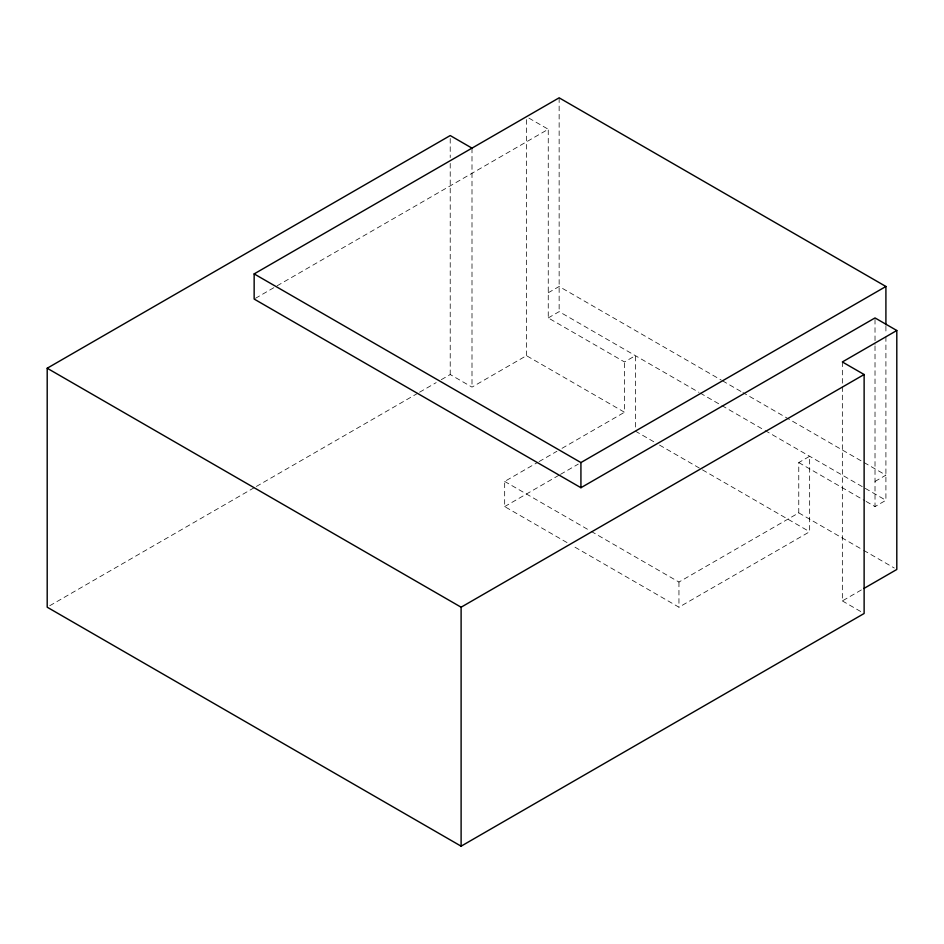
<?xml version="1.0" encoding="UTF-8"?>
<svg xmlns="http://www.w3.org/2000/svg" width="944" height="944" viewBox="0 0 944 944"><rect width="100%" height="100%" fill="white"/><g stroke="black" fill="none" stroke-linecap="round" stroke-linejoin="round"><path stroke-width="0.71" stroke-dasharray="4.72 3.54" d="M255.423 298.328L275.801 286.563M277.076 285.831L548.252 129.269L548.252 317.927L624.491 361.953L635.383 355.664L635.383 428.222M548.252 292.77L559.143 286.492L721.251 380.078M49.749 605.729L255.081 487.187M256.355 486.455L418.334 392.94M419.608 392.197L436.187 382.627M441.285 379.677L450.217 374.532L472 387.111L526.457 355.664L624.491 412.257L624.491 361.953M548.252 317.927L559.143 311.638L698.985 392.385M567.014 542.576L504.674 506.586L504.674 481.44L537.82 462.3M539.095 461.569L556.936 451.267M562.034 448.317L624.491 412.257M504.674 506.586L559.249 475.08M560.512 474.348L578.283 464.094M591.18 531.378L678.948 582.047L798.766 512.875L798.766 462.572L809.657 456.282L809.657 531.743L678.948 607.204L572.099 545.514M875.017 481.428L885.909 475.151L742.952 392.61M866.12 501.453L875.017 506.586L885.909 500.296L885.909 335.12M842.343 386.875L842.343 600.915L862.604 589.221M528.888 118.094L548.252 129.269M722.526 380.821L741.665 391.866M700.259 393.117L720.614 404.87M721.889 405.601L763.861 429.839M765.136 430.57L885.909 500.296M798.766 462.572L864.846 500.721M798.766 512.875L862.427 549.632M863.701 550.364L894.251 568.005M635.383 431.125L654.463 442.146M659.549 445.084L809.657 531.743M842.343 600.915L861.707 612.101M504.674 481.44L589.906 530.646M885.909 326.282L885.909 333.645M875.017 319.402L875.017 344.442M875.017 345.917L875.017 506.586M842.343 361.953L842.343 385.4M678.948 582.047L678.948 607.204M559.143 97.822L559.143 311.638M526.457 119.628L526.457 355.664M472 148.137L472 387.111M450.217 138.485L450.217 157.554M450.217 163.418L450.217 374.532"/><path stroke-width="1.42" d="M863.866 588.49L896.8 569.48L896.8 330.506L842.343 361.953L864.126 374.52L864.126 613.494L461.109 846.178L47.2 607.204L47.2 368.231L450.217 135.558L472 148.137M896.8 330.506L875.017 317.927L580.926 487.718L254.148 299.059L254.148 273.902L559.143 97.822L885.909 286.48L885.909 324.807M254.148 273.902L580.926 462.56L885.909 286.48M47.2 368.231L461.109 607.204L864.126 374.52M580.926 462.56L580.926 487.718M461.109 607.204L461.109 846.178"/></g></svg>
